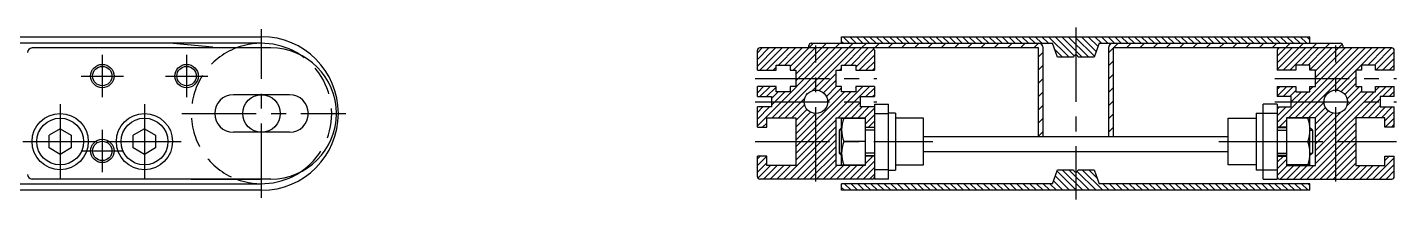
# Model space of a CAD drawing. Extents: x -2 to 1146, y -10 to 679.
# Drawn here: x 853.5 to 1145.9, y -0.4 to 36.4 of the extents above; entities that cross this region are included whole.
import ezdxf

# ---------------------------------------------------------------- set-up
doc = ezdxf.new("R2010")
doc.units = 0
doc.header["$LTSCALE"] = 0.5
doc.linetypes.add('CENTER', pattern=[50.8, 31.75, -6.35, 6.35, -6.35])
doc.linetypes.add('DASHED', pattern=[19.05, 12.7, -6.35])
for name, color, linetype in [('MSM_CENTER', 1, 'CENTER'), ('MSM_CONTINUOUS', 7, 'CONTINUOUS'), ('MSM_DASHED', 4, 'DASHED'), ('MSM_NARROW', 5, 'CONTINUOUS')]:
    doc.layers.add(name, color=color, linetype=linetype)

msp = doc.modelspace()

# ---------------------------------------------------------------- linework, layer by layer
at = {"layer": 'MSM_CENTER'}
for p, q in [((903.52, 0), (903.52, 36)), ((1077.39, 36.4), (1077.39, -0.4)), ((1021.89, 3.5), (1021.89, 32.5)), ((1132.89, 3.5), (1132.89, 32.5)), ((869.52, 30.5), (869.52, 21.5)), ((887.52, 30.5), (887.52, 21.5)), ((865.02, 26), (874.02, 26)), ((883.02, 26), (892.02, 26)), ((1008.89, 25.5), (1034.89, 25.5)), ((1119.89, 25.5), (1145.89, 25.5)), ((1008.89, 20.5), (1034.89, 20.5)), ((1119.89, 20.5), (1145.89, 20.5)), ((860.52, 20), (860.52, 4)), ((878.52, 20), (878.52, 4)), ((886.52, 18), (921.52, 18)), ((852.52, 12), (868.52, 12)), ((869.52, 14.5), (869.52, 5.5)), ((870.52, 12), (886.52, 12)), ((1008.89, 12), (1046.89, 12)), ((1107.89, 12), (1145.89, 12)), ((865.02, 10), (874.02, 10))]:
    msp.add_line(p, q, dxfattribs=at)
at = {"layer": 'MSM_CONTINUOUS'}
for p, q in [((403.52, 34.4), (903.52, 34.4)), ((903.52, 33), (403.52, 33)), ((884.63, 32.99), (893.08, 32.26)), ((893.06, 32), (893.08, 32.26)), ((1020.39, 32), (1020.39, 32.5)), ((1020.89, 33), (1072.39, 33)), ((1027.39, 34.4), (1127.39, 34.4)), ((1027.39, 33), (1027.39, 34.4)), ((1073.49, 30), (1072.39, 33)), ((1082.39, 33), (1081.29, 30)), ((1082.39, 33), (1133.89, 33)), ((1127.39, 33), (1127.39, 34.4)), ((1134.39, 32.5), (1134.39, 32)), ((905.52, 32), (854.52, 32)), ((1009.39, 27.25), (1009.39, 31.5)), ((1069.39, 32), (1009.89, 32)), ((1034.39, 31.5), (1034.39, 27.25)), ((1069.39, 13), (1069.39, 32)), ((1070.39, 13), (1070.39, 32)), ((1076.89, 30), (1073.49, 30)), ((1081.29, 30), (1077.89, 30)), ((1084.39, 32), (1084.39, 13)), ((1085.39, 32), (1085.39, 13)), ((1144.89, 32), (1085.39, 32)), ((1120.39, 31.5), (1120.39, 27.25)), ((1145.39, 27.25), (1145.39, 31.5)), ((1009.39, 27.25), (1013.39, 27.25)), ((1013.39, 27.25), (1013.39, 28.35)), ((1013.39, 28.35), (1016.39, 28.35)), ((1016.39, 28.35), (1016.39, 27.25)), ((1016.39, 27.25), (1017.59, 27.25)), ((1017.59, 27.25), (1017.59, 23.75)), ((1026.19, 23.75), (1026.19, 27.25)), ((1026.19, 27.25), (1027.39, 27.25)), ((1027.39, 27.25), (1027.39, 28.35)), ((1027.39, 28.35), (1030.39, 28.35)), ((1030.39, 28.35), (1030.39, 27.25)), ((1030.39, 27.25), (1034.39, 27.25)), ((1124.39, 27.25), (1120.39, 27.25)), ((1127.39, 28.35), (1124.39, 28.35)), ((1124.39, 28.35), (1124.39, 27.25)), ((1127.39, 27.25), (1127.39, 28.35)), ((1128.59, 27.25), (1127.39, 27.25)), ((1128.59, 23.75), (1128.59, 27.25)), ((1138.39, 27.25), (1137.19, 27.25)), ((1137.19, 27.25), (1137.19, 23.75)), ((1141.39, 28.35), (1138.39, 28.35)), ((1138.39, 28.35), (1138.39, 27.25)), ((1141.39, 27.25), (1141.39, 28.35)), ((1145.39, 27.25), (1141.39, 27.25)), ((1013.39, 23.75), (1009.39, 23.75)), ((1009.39, 21.6), (1009.39, 23.75)), ((1013.39, 22.65), (1013.39, 23.75)), ((1017.59, 23.75), (1016.39, 23.75)), ((1016.39, 23.75), (1016.39, 22.65)), ((1027.39, 23.75), (1026.19, 23.75)), ((1027.39, 22.65), (1027.39, 23.75)), ((1034.39, 23.75), (1030.39, 23.75)), ((1030.39, 23.75), (1030.39, 22.65)), ((1034.39, 23.75), (1034.39, 21.6)), ((1120.39, 23.75), (1120.39, 21.6)), ((1120.39, 23.75), (1124.39, 23.75)), ((1124.39, 23.75), (1124.39, 22.65)), ((1127.39, 22.65), (1127.39, 23.75)), ((1127.39, 23.75), (1128.59, 23.75)), ((1137.19, 23.75), (1138.39, 23.75)), ((1138.39, 23.75), (1138.39, 22.65)), ((1141.39, 22.65), (1141.39, 23.75)), ((1141.39, 23.75), (1145.39, 23.75)), ((1145.39, 21.6), (1145.39, 23.75)), ((909.52, 22), (897.52, 22)), ((1009.39, 21.6), (1012.39, 21.6)), ((1012.39, 21.6), (1012.39, 19.4)), ((1016.39, 22.65), (1013.39, 22.65)), ((1030.39, 22.65), (1027.39, 22.65)), ((1031.39, 19.4), (1031.39, 21.6)), ((1031.39, 21.6), (1034.39, 21.6)), ((1123.39, 21.6), (1120.39, 21.6)), ((1123.39, 19.4), (1123.39, 21.6)), ((1124.39, 22.65), (1127.39, 22.65)), ((1138.39, 22.65), (1141.39, 22.65)), ((1145.39, 21.6), (1142.39, 21.6)), ((1142.39, 21.6), (1142.39, 19.4)), ((1012.39, 19.4), (1009.39, 19.4)), ((1009.39, 15.1), (1009.39, 19.4)), ((1034.39, 19.4), (1031.39, 19.4)), ((1034.39, 20), (1034.39, 4)), ((1034.39, 20), (1037.39, 20)), ((1034.39, 18), (1037.39, 18)), ((1037.39, 4), (1037.39, 20)), ((1038.89, 18.1), (1037.39, 18.1)), ((1038.89, 18.1), (1038.89, 5.9)), ((1115.89, 18.1), (1117.39, 18.1)), ((1115.89, 18.1), (1115.89, 5.9)), ((1120.39, 20), (1117.39, 20)), ((1117.39, 4), (1117.39, 20)), ((1120.39, 18), (1117.39, 18)), ((1120.39, 20), (1120.39, 4)), ((1120.39, 19.4), (1123.39, 19.4)), ((1142.39, 19.4), (1145.39, 19.4)), ((1145.39, 15.1), (1145.39, 19.4)), ((860.52, 14.75), (858.14, 13.37)), ((860.52, 14.75), (862.9, 13.37)), ((878.52, 14.75), (876.14, 13.37)), ((878.52, 14.75), (880.9, 13.37)), ((1009.39, 15.1), (1011.39, 15.1)), ((1011.39, 15.1), (1011.39, 17.1)), ((1011.39, 17.1), (1017.59, 17.1)), ((1017.59, 17.1), (1017.59, 6.9)), ((1026.19, 6.9), (1026.19, 17.1)), ((1026.19, 17.1), (1032.39, 17.1)), ((1026.89, 14.46), (1027.39, 14.96)), ((1027.39, 7), (1027.39, 17)), ((1027.39, 17), (1032.39, 17)), ((1032.39, 17.1), (1032.39, 6.9)), ((1032.39, 15.1), (1034.39, 15.1)), ((1034.39, 15), (1032.39, 15)), ((1044.89, 17), (1038.89, 17)), ((1044.89, 7), (1044.89, 17)), ((1109.89, 17), (1115.89, 17)), ((1109.89, 7), (1109.89, 17)), ((1122.39, 15.1), (1120.39, 15.1)), ((1120.39, 15), (1122.39, 15)), ((1128.59, 17.1), (1122.39, 17.1)), ((1122.39, 17.1), (1122.39, 6.9)), ((1127.39, 17), (1122.39, 17)), ((1127.39, 7), (1127.39, 17)), ((1127.89, 14.46), (1127.39, 14.96)), ((1128.59, 6.9), (1128.59, 17.1)), ((1143.39, 17.1), (1137.19, 17.1)), ((1137.19, 17.1), (1137.19, 6.9)), ((1143.39, 15.1), (1143.39, 17.1)), ((1145.39, 15.1), (1143.39, 15.1)), ((858.14, 10.63), (858.14, 13.37)), ((862.9, 13.37), (862.9, 10.63)), ((876.14, 10.63), (876.14, 13.37)), ((880.9, 13.37), (880.9, 10.63)), ((909.52, 14), (897.52, 14)), ((1026.89, 14.46), (1026.89, 9.54)), ((1032.39, 12), (1027.83, 12)), ((1109.89, 13), (1044.89, 13)), ((1122.39, 12), (1126.94, 12)), ((1127.89, 14.46), (1127.89, 9.54)), ((860.52, 9.25), (858.14, 10.63)), ((862.9, 10.63), (860.52, 9.25)), ((878.52, 9.25), (876.14, 10.63)), ((880.9, 10.63), (878.52, 9.25)), ((1011.39, 8.9), (1009.39, 8.9)), ((1009.39, 4.5), (1009.39, 8.9)), ((1011.39, 6.9), (1011.39, 8.9)), ((1026.89, 9.54), (1027.39, 9.04)), ((1032.39, 9), (1034.39, 9)), ((1034.39, 8.9), (1032.39, 8.9)), ((1109.89, 9.8), (1044.89, 9.8)), ((1122.39, 9), (1120.39, 9)), ((1120.39, 8.9), (1122.39, 8.9)), ((1127.89, 9.54), (1127.39, 9.04)), ((1143.39, 6.9), (1143.39, 8.9)), ((1143.39, 8.9), (1145.39, 8.9)), ((1145.39, 4.5), (1145.39, 8.9)), ((1017.59, 6.9), (1011.39, 6.9)), ((1032.39, 6.9), (1026.19, 6.9)), ((1027.39, 7), (1032.39, 7)), ((1037.39, 6), (1034.39, 6)), ((1037.39, 5.9), (1038.89, 5.9)), ((1038.89, 7), (1044.89, 7)), ((1072.39, 3), (1073.49, 6)), ((1073.49, 6), (1076.89, 6)), ((1077.89, 6), (1081.29, 6)), ((1081.29, 6), (1082.39, 3)), ((1115.89, 7), (1109.89, 7)), ((1117.39, 5.9), (1115.89, 5.9)), ((1117.39, 6), (1120.39, 6)), ((1127.39, 7), (1122.39, 7)), ((1122.39, 6.9), (1128.59, 6.9)), ((1137.19, 6.9), (1143.39, 6.9)), ((403.52, 3), (903.52, 3)), ((905.52, 4), (854.52, 4)), ((888.52, 4), (903.52, 4)), ((1033.89, 4), (1009.89, 4)), ((1072.39, 3), (1027.39, 3)), ((1027.39, 1.6), (1027.39, 3)), ((1037.39, 4), (1034.39, 4)), ((1127.39, 3), (1082.39, 3)), ((1117.39, 4), (1120.39, 4)), ((1120.89, 4), (1144.89, 4)), ((1127.39, 1.6), (1127.39, 3)), ((903.52, 1.6), (403.52, 1.6)), ((1127.39, 1.6), (1027.39, 1.6))]:
    msp.add_line(p, q, dxfattribs=at)
for centre, radius in [((869.52, 26), 2.07), ((887.52, 26), 2.07), ((903.52, 18), 4), ((1021.89, 20.5), 2.5), ((1132.89, 20.5), 2.5), ((860.52, 12), 6), ((878.52, 12), 6), ((860.52, 12), 5), ((878.52, 12), 5), ((869.52, 10), 2.07)]:
    msp.add_circle(centre, radius, dxfattribs=at)
for centre, radius, start, end in [((884.59, 32.5), 0.5, 85, 90), ((903.52, 18), 15, 56.633, 111.0395), ((903.52, 18), 16.4, 270, 90), ((1020.89, 32.5), 0.5, 90, 180), ((1069.39, 32), 1, 0, 90), ((1085.39, 32), 1, 90, 180), ((1133.89, 32.5), 0.5, 0, 90), ((854.52, 31), 1, 90, 180), ((905.52, 18), 14, 270, 90), ((1009.89, 31.5), 0.5, 90, 180), ((1033.89, 31.5), 0.5, 0, 90), ((1077.39, 30), 0.5, 0, 180), ((1120.89, 31.5), 0.5, 90, 180), ((1144.89, 31.5), 0.5, 0, 90), ((897.52, 18), 4, 90, 270), ((909.52, 18), 4, 270, 90), ((1034.61, 14.5), 7.22, 159.7438, 200.2562), ((1120.16, 14.5), 7.22, 339.7438, 20.2562), ((1034.61, 9.5), 7.22, 159.7438, 200.2562), ((1120.16, 9.5), 7.22, 339.7438, 20.2562), ((1077.39, 6), 0.5, 180, 0), ((854.52, 5), 1, 180, 270), ((903.52, 18), 15, 248.9605, 303.367), ((1009.89, 4.5), 0.5, 180, 270), ((1033.89, 4.5), 0.5, 270, 0), ((1120.89, 4.5), 0.5, 180, 270), ((1144.89, 4.5), 0.5, 270, 0)]:
    msp.add_arc(centre, radius, start, end, dxfattribs=at)
at = {"layer": 'MSM_DASHED'}
for start, end in [(111.0395, 248.9605), (303.367, 56.633)]:
    msp.add_arc((903.52, 18), 15, start, end, dxfattribs=at)
at = {"layer": 'MSM_NARROW'}
for p, q in [((1020.39, 32.04), (1021.35, 33)), ((1023.18, 32), (1024.18, 33)), ((1026, 32), (1027, 33)), ((1027.69, 33), (1027.39, 33.3)), ((1029.1, 33), (1027.7, 34.4)), ((1028.83, 32), (1029.83, 33)), ((1030.52, 33), (1029.12, 34.4)), ((1031.93, 33), (1030.53, 34.4)), ((1031.66, 32), (1032.66, 33)), ((1033.35, 33), (1031.95, 34.4)), ((1034.76, 33), (1033.36, 34.4)), ((1034.49, 32), (1035.49, 33)), ((1036.17, 33), (1034.77, 34.4)), ((1037.59, 33), (1036.19, 34.4)), ((1037.32, 32), (1038.32, 33)), ((1039, 33), (1037.6, 34.4)), ((1040.42, 33), (1039.02, 34.4)), ((1040.15, 32), (1041.15, 33)), ((1041.83, 33), (1040.43, 34.4)), ((1043.25, 33), (1041.85, 34.4)), ((1042.97, 32), (1043.97, 33)), ((1044.66, 33), (1043.26, 34.4)), ((1046.07, 33), (1044.67, 34.4)), ((1045.8, 32), (1046.8, 33)), ((1047.49, 33), (1046.09, 34.4)), ((1048.9, 33), (1047.5, 34.4)), ((1048.63, 32), (1049.63, 33)), ((1050.32, 33), (1048.92, 34.4)), ((1051.73, 33), (1050.33, 34.4)), ((1051.46, 32), (1052.46, 33)), ((1053.14, 33), (1051.74, 34.4)), ((1054.56, 33), (1053.16, 34.4)), ((1054.29, 32), (1055.29, 33)), ((1055.97, 33), (1054.57, 34.4)), ((1057.39, 33), (1055.99, 34.4)), ((1057.12, 32), (1058.12, 33)), ((1058.8, 33), (1057.4, 34.4)), ((1060.22, 33), (1058.82, 34.4)), ((1059.95, 32), (1060.95, 33)), ((1061.63, 33), (1060.23, 34.4)), ((1063.04, 33), (1061.64, 34.4)), ((1062.77, 32), (1063.77, 33)), ((1064.46, 33), (1063.06, 34.4)), ((1065.87, 33), (1064.47, 34.4)), ((1065.6, 32), (1066.6, 33)), ((1067.29, 33), (1065.89, 34.4)), ((1068.7, 33), (1067.3, 34.4)), ((1068.43, 32), (1069.43, 33)), ((1070.12, 33), (1068.72, 34.4)), ((1071.53, 33), (1070.13, 34.4)), ((1075.94, 30), (1071.54, 34.4)), ((1077.02, 30.34), (1072.96, 34.4)), ((1078.77, 30), (1074.37, 34.4)), ((1080.19, 30), (1075.79, 34.4)), ((1081.37, 30.23), (1077.2, 34.4)), ((1081.75, 31.27), (1078.61, 34.4)), ((1082.13, 32.3), (1080.03, 34.4)), ((1082.84, 33), (1081.44, 34.4)), ((1084.26, 33), (1082.86, 34.4)), ((1085.67, 33), (1084.27, 34.4)), ((1085.4, 32), (1086.4, 33)), ((1087.09, 33), (1085.69, 34.4)), ((1088.5, 33), (1087.1, 34.4)), ((1088.23, 32), (1089.23, 33)), ((1089.91, 33), (1088.51, 34.4)), ((1091.33, 33), (1089.93, 34.4)), ((1091.06, 32), (1092.06, 33)), ((1092.74, 33), (1091.34, 34.4)), ((1094.16, 33), (1092.76, 34.4)), ((1093.89, 32), (1094.89, 33)), ((1095.57, 33), (1094.17, 34.4)), ((1096.99, 33), (1095.59, 34.4)), ((1096.71, 32), (1097.71, 33)), ((1098.4, 33), (1097, 34.4)), ((1099.81, 33), (1098.41, 34.4)), ((1099.54, 32), (1100.54, 33)), ((1101.23, 33), (1099.83, 34.4)), ((1102.64, 33), (1101.24, 34.4)), ((1102.37, 32), (1103.37, 33)), ((1104.06, 33), (1102.66, 34.4)), ((1105.47, 33), (1104.07, 34.4)), ((1105.2, 32), (1106.2, 33)), ((1106.88, 33), (1105.48, 34.4)), ((1108.3, 33), (1106.9, 34.4)), ((1108.03, 32), (1109.03, 33)), ((1109.71, 33), (1108.31, 34.4)), ((1111.13, 33), (1109.73, 34.4)), ((1110.86, 32), (1111.86, 33)), ((1112.54, 33), (1111.14, 34.4)), ((1113.96, 33), (1112.56, 34.4)), ((1113.69, 32), (1114.69, 33)), ((1115.37, 33), (1113.97, 34.4)), ((1116.78, 33), (1115.38, 34.4)), ((1116.51, 32), (1117.51, 33)), ((1118.2, 33), (1116.8, 34.4)), ((1119.61, 33), (1118.21, 34.4)), ((1119.34, 32), (1120.34, 33)), ((1121.03, 33), (1119.63, 34.4)), ((1122.44, 33), (1121.04, 34.4)), ((1122.17, 32), (1123.17, 33)), ((1123.86, 33), (1122.46, 34.4)), ((1125.27, 33), (1123.87, 34.4)), ((1125, 32), (1126, 33)), ((1126.68, 33), (1125.28, 34.4)), ((1127.39, 33.71), (1126.7, 34.4)), ((1127.83, 32), (1128.83, 33)), ((1130.66, 32), (1131.66, 33)), ((1133.48, 32), (1134.29, 32.8)), ((1009.39, 30.94), (1010.45, 32)), ((1009.39, 29.52), (1011.86, 32)), ((1009.39, 28.11), (1013.28, 32)), ((1009.39, 15.38), (1026, 32)), ((1009.94, 27.25), (1014.69, 32)), ((1011.35, 27.25), (1016.1, 32)), ((1012.52, 17.1), (1027.42, 32)), ((1013.87, 28.35), (1017.52, 32)), ((1013.93, 17.1), (1028.83, 32)), ((1015.28, 28.35), (1018.93, 32)), ((1016.39, 28.04), (1020.35, 32)), ((1017.01, 27.25), (1021.76, 32)), ((1017.59, 26.41), (1023.18, 32)), ((1017.59, 25), (1024.59, 32)), ((1021.13, 22.88), (1030.25, 32)), ((1028.01, 28.35), (1031.66, 32)), ((1029.43, 28.35), (1033.08, 32)), ((1030.39, 27.9), (1034.29, 31.8)), ((1031.15, 27.25), (1034.39, 30.48)), ((1069.39, 30.13), (1070.39, 31.13)), ((1074.53, 30), (1072.88, 31.65)), ((1084.39, 30.98), (1085.39, 31.98)), ((1120.39, 30.22), (1122.17, 32)), ((1120.39, 28.8), (1123.58, 32)), ((1120.39, 27.39), (1125, 32)), ((1120.41, 31.65), (1120.73, 31.98)), ((1121.66, 27.25), (1126.41, 32)), ((1122.83, 17.1), (1137.73, 32)), ((1123.08, 27.25), (1127.83, 32)), ((1124.24, 17.1), (1139.14, 32)), ((1125.59, 28.35), (1129.24, 32)), ((1125.66, 17.1), (1140.56, 32)), ((1127.01, 28.35), (1130.66, 32)), ((1127.39, 27.32), (1132.07, 32)), ((1128.59, 27.1), (1133.48, 32)), ((1128.59, 25.69), (1134.9, 32)), ((1128.59, 24.27), (1136.31, 32)), ((1137.22, 27.25), (1141.97, 32)), ((1139.73, 28.35), (1143.38, 32)), ((1141.15, 28.35), (1144.8, 32)), ((1141.46, 27.25), (1145.39, 31.17)), ((1142.88, 27.25), (1145.39, 29.76)), ((1012.77, 27.25), (1013.39, 27.87)), ((1022.57, 22.91), (1026.19, 26.52)), ((1026.91, 27.25), (1027.39, 27.72)), ((1032.57, 27.25), (1034.39, 29.07)), ((1033.98, 27.25), (1034.39, 27.65)), ((1069.39, 27.3), (1070.39, 28.3)), ((1084.39, 28.16), (1085.39, 29.16)), ((1084.39, 25.33), (1085.39, 26.33)), ((1132.97, 23), (1137.19, 27.22)), ((1144.29, 27.25), (1145.39, 28.35)), ((1009.39, 22.45), (1010.68, 23.75)), ((1009.95, 21.6), (1012.1, 23.75)), ((1011.36, 21.6), (1013.39, 23.62)), ((1017.59, 9.44), (1031.9, 23.75)), ((1023.49, 22.42), (1026.19, 25.11)), ((1024.12, 21.63), (1026.24, 23.75)), ((1024.39, 20.48), (1027.39, 23.48)), ((1026.66, 17.1), (1033.31, 23.75)), ((1030.39, 23.65), (1030.48, 23.75)), ((1032.57, 21.6), (1034.39, 23.41)), ((1069.39, 24.47), (1070.39, 25.47)), ((1084.39, 22.5), (1085.39, 23.5)), ((1120.39, 23.14), (1120.99, 23.75)), ((1120.39, 21.73), (1122.41, 23.75)), ((1121.67, 21.6), (1123.82, 23.75)), ((1127.39, 23.07), (1128.06, 23.75)), ((1128.59, 8.72), (1143.62, 23.75)), ((1134.08, 22.7), (1137.19, 25.8)), ((1134.85, 22.05), (1137.19, 24.39)), ((1135.31, 21.1), (1137.96, 23.75)), ((1141.39, 22.93), (1142.2, 23.75)), ((1142.88, 21.6), (1145.03, 23.75)), ((1012.39, 21.21), (1013.83, 22.65)), ((1012.39, 19.8), (1015.24, 22.65)), ((1015.35, 17.1), (1019.5, 21.26)), ((1017.59, 12.27), (1027.97, 22.65)), ((1017.59, 10.85), (1029.38, 22.65)), ((1033.99, 21.6), (1034.39, 22)), ((1069.39, 21.64), (1070.39, 22.64)), ((1084.39, 19.67), (1085.39, 20.67)), ((1120.39, 16.07), (1126.96, 22.65)), ((1123.08, 21.6), (1124.39, 22.9)), ((1123.39, 20.49), (1125.55, 22.65)), ((1128.59, 11.55), (1139.69, 22.65)), ((1128.59, 10.13), (1141.1, 22.65)), ((1135.21, 19.59), (1138.39, 22.76)), ((1138.38, 17.1), (1142.39, 21.1)), ((1144.3, 21.6), (1145.39, 22.69)), ((1009.39, 18.21), (1010.58, 19.4)), ((1009.39, 16.8), (1011.99, 19.4)), ((1016.76, 17.1), (1019.48, 19.82)), ((1017.59, 16.51), (1019.97, 18.89)), ((1017.59, 15.1), (1020.76, 18.27)), ((1017.59, 13.68), (1021.9, 18)), ((1028.07, 17.1), (1031.39, 20.41)), ((1029.49, 17.1), (1031.79, 19.4)), ((1030.9, 17.1), (1033.2, 19.4)), ((1032.32, 17.1), (1034.39, 19.17)), ((1032.39, 15.75), (1034.39, 17.75)), ((1069.39, 18.81), (1070.39, 19.81)), ((1084.39, 16.84), (1085.39, 17.84)), ((1120.39, 18.9), (1120.88, 19.4)), ((1120.39, 17.49), (1122.3, 19.4)), ((1127.07, 17.1), (1130.39, 20.42)), ((1128.48, 17.1), (1130.69, 19.31)), ((1128.59, 15.79), (1131.34, 18.54)), ((1128.59, 12.96), (1133.8, 18.17)), ((1128.59, 14.37), (1132.29, 18.07)), ((1139.8, 17.1), (1142.39, 19.69)), ((1141.21, 17.1), (1143.51, 19.4)), ((1142.63, 17.1), (1144.93, 19.4)), ((1143.39, 16.45), (1145.39, 18.45)), ((1010.52, 15.1), (1011.39, 15.97)), ((1014.97, 4), (1026.19, 15.21)), ((1017.59, 8.03), (1026.19, 16.63)), ((1033.15, 15.1), (1034.39, 16.34)), ((1069.39, 15.98), (1070.39, 16.98)), ((1084.39, 14.01), (1085.39, 15.01)), ((1120.83, 15.1), (1122.39, 16.66)), ((1122.24, 15.1), (1122.39, 15.24)), ((1128.59, 7.3), (1137.19, 15.9)), ((1143.45, 15.1), (1145.39, 17.03)), ((1144.87, 15.1), (1145.39, 15.62)), ((1016.39, 4), (1026.19, 13.8)), ((1017.8, 4), (1026.19, 12.38)), ((1027.39, 14.46), (1026.89, 14.46)), ((1034.39, 14.46), (1032.39, 14.46)), ((1069.39, 13.16), (1070.39, 14.16)), ((1120.39, 14.46), (1122.39, 14.46)), ((1126.7, 4), (1137.19, 14.49)), ((1127.39, 14.46), (1127.89, 14.46)), ((1128.11, 4), (1137.19, 13.07)), ((1009.39, 8.31), (1009.98, 8.9)), ((1009.39, 6.9), (1011.39, 8.9)), ((1019.22, 4), (1026.19, 10.97)), ((1020.63, 4), (1026.19, 9.55)), ((1027.39, 9.54), (1026.89, 9.54)), ((1034.39, 9.54), (1032.39, 9.54)), ((1032.39, 8.68), (1032.6, 8.9)), ((1032.39, 7.27), (1034.02, 8.9)), ((1120.39, 9.54), (1122.39, 9.54)), ((1120.39, 7.59), (1121.7, 8.9)), ((1127.39, 9.54), (1127.89, 9.54)), ((1129.53, 4), (1137.19, 11.66)), ((1130.94, 4), (1137.19, 10.25)), ((1132.35, 4), (1137.19, 8.83)), ((1143.39, 7.96), (1144.33, 8.9)), ((1009.39, 5.48), (1011.39, 7.48)), ((1009.5, 4.18), (1012.22, 6.9)), ((1010.73, 4), (1013.63, 6.9)), ((1012.15, 4), (1015.05, 6.9)), ((1013.56, 4), (1016.46, 6.9)), ((1022.05, 4), (1026.19, 8.14)), ((1023.46, 4), (1026.36, 6.9)), ((1024.87, 4), (1027.77, 6.9)), ((1026.29, 4), (1029.19, 6.9)), ((1027.7, 4), (1030.6, 6.9)), ((1029.12, 4), (1032.02, 6.9)), ((1030.53, 4), (1034.39, 7.85)), ((1031.95, 4), (1034.39, 6.44)), ((1078.89, 1.6), (1074.49, 6)), ((1080.3, 1.6), (1075.9, 6)), ((1083.13, 1.6), (1078.73, 6)), ((1081.95, 4.2), (1080.14, 6)), ((1120.39, 6.17), (1122.39, 8.17)), ((1120.39, 4.76), (1122.53, 6.9)), ((1121.04, 4), (1123.94, 6.9)), ((1122.45, 4), (1125.35, 6.9)), ((1123.87, 4), (1126.77, 6.9)), ((1125.28, 4), (1128.18, 6.9)), ((1133.77, 4), (1137.19, 7.42)), ((1135.18, 4), (1138.08, 6.9)), ((1136.6, 4), (1139.5, 6.9)), ((1138.01, 4), (1140.91, 6.9)), ((1139.43, 4), (1142.33, 6.9)), ((1140.84, 4), (1145.39, 8.55)), ((1142.25, 4), (1145.39, 7.13)), ((1029.39, 1.6), (1027.99, 3)), ((1030.8, 1.6), (1029.4, 3)), ((1032.22, 1.6), (1030.82, 3)), ((1033.63, 1.6), (1032.23, 3)), ((1033.36, 4), (1034.39, 5.03)), ((1035.05, 1.6), (1033.65, 3)), ((1036.46, 1.6), (1035.06, 3)), ((1037.88, 1.6), (1036.48, 3)), ((1039.29, 1.6), (1037.89, 3)), ((1040.7, 1.6), (1039.3, 3)), ((1042.12, 1.6), (1040.72, 3)), ((1043.53, 1.6), (1042.13, 3)), ((1044.95, 1.6), (1043.55, 3)), ((1046.36, 1.6), (1044.96, 3)), ((1047.78, 1.6), (1046.38, 3)), ((1049.19, 1.6), (1047.79, 3)), ((1050.6, 1.6), (1049.2, 3)), ((1052.02, 1.6), (1050.62, 3)), ((1053.43, 1.6), (1052.03, 3)), ((1054.85, 1.6), (1053.45, 3)), ((1056.26, 1.6), (1054.86, 3)), ((1057.67, 1.6), (1056.27, 3)), ((1059.09, 1.6), (1057.69, 3)), ((1060.5, 1.6), (1059.1, 3)), ((1061.92, 1.6), (1060.52, 3)), ((1063.33, 1.6), (1061.93, 3)), ((1064.75, 1.6), (1063.35, 3)), ((1066.16, 1.6), (1064.76, 3)), ((1067.57, 1.6), (1066.17, 3)), ((1068.99, 1.6), (1067.59, 3)), ((1070.4, 1.6), (1069, 3)), ((1071.82, 1.6), (1070.42, 3)), ((1073.23, 1.6), (1071.83, 3)), ((1074.65, 1.6), (1072.62, 3.63)), ((1076.06, 1.6), (1073, 4.66)), ((1077.47, 1.6), (1073.38, 5.7)), ((1081.72, 1.6), (1077.7, 5.61)), ((1084.54, 1.6), (1083.14, 3)), ((1085.96, 1.6), (1084.56, 3)), ((1087.37, 1.6), (1085.97, 3)), ((1088.79, 1.6), (1087.39, 3)), ((1090.2, 1.6), (1088.8, 3)), ((1091.62, 1.6), (1090.22, 3)), ((1093.03, 1.6), (1091.63, 3)), ((1094.44, 1.6), (1093.04, 3)), ((1095.86, 1.6), (1094.46, 3)), ((1097.27, 1.6), (1095.87, 3)), ((1098.69, 1.6), (1097.29, 3)), ((1100.1, 1.6), (1098.7, 3)), ((1101.52, 1.6), (1100.12, 3)), ((1102.93, 1.6), (1101.53, 3)), ((1104.34, 1.6), (1102.94, 3)), ((1105.76, 1.6), (1104.36, 3)), ((1107.17, 1.6), (1105.77, 3)), ((1108.59, 1.6), (1107.19, 3)), ((1110, 1.6), (1108.6, 3)), ((1111.41, 1.6), (1110.01, 3)), ((1112.83, 1.6), (1111.43, 3)), ((1114.24, 1.6), (1112.84, 3)), ((1115.66, 1.6), (1114.26, 3)), ((1117.07, 1.6), (1115.67, 3)), ((1118.49, 1.6), (1117.09, 3)), ((1119.9, 1.6), (1118.5, 3)), ((1121.31, 1.6), (1119.91, 3)), ((1122.73, 1.6), (1121.33, 3)), ((1124.14, 1.6), (1122.74, 3)), ((1125.56, 1.6), (1124.16, 3)), ((1126.97, 1.6), (1125.57, 3)), ((1127.39, 2.6), (1126.99, 3)), ((1143.67, 4), (1145.39, 5.72)), ((1145.17, 4.09), (1145.3, 4.21)), ((1027.98, 1.6), (1027.39, 2.19))]:
    msp.add_line(p, q, dxfattribs=at)
for centre in [(869.52, 26), (887.52, 26), (869.52, 10)]:
    msp.add_circle(centre, 2.5, dxfattribs=at)

doc.saveas('drawing.dxf')
